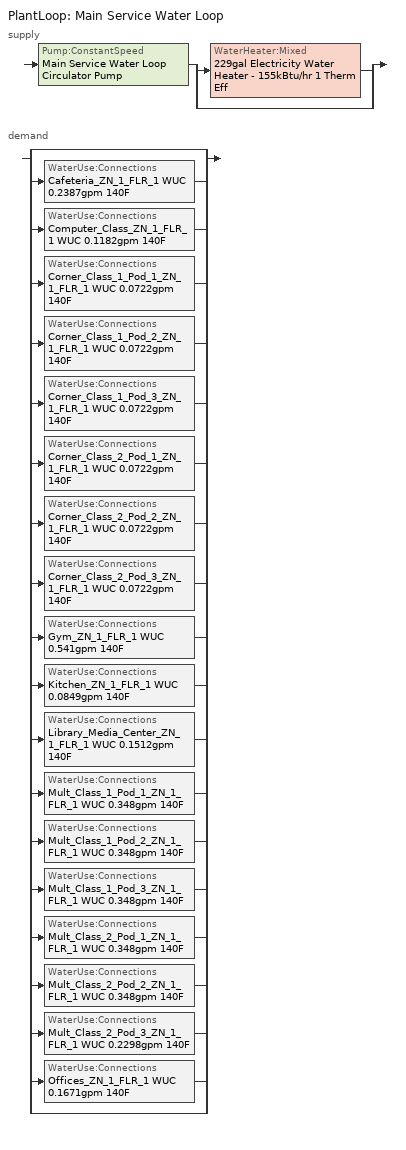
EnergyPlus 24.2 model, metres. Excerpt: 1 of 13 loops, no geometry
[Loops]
PlantLoop 'Main Service Water Loop'
 supply: Pump:ConstantSpeed 'Main Service Water Loop Circulator Pump' > split
  | WaterHeater:Mixed '229gal Electricity Water Heater - 155kBtu/hr 1 Therm Eff'
  | bypass
 demand: split
  | bypass
  | WaterUse:Connections 'Cafeteria_ZN_1_FLR_1 WUC 0.2387gpm 140F'
  | WaterUse:Connections 'Computer_Class_ZN_1_FLR_1 WUC 0.1182gpm 140F'
  | WaterUse:Connections 'Corner_Class_1_Pod_1_ZN_1_FLR_1 WUC 0.0722gpm 140F'
  | WaterUse:Connections 'Corner_Class_1_Pod_2_ZN_1_FLR_1 WUC 0.0722gpm 140F'
  | WaterUse:Connections 'Corner_Class_1_Pod_3_ZN_1_FLR_1 WUC 0.0722gpm 140F'
  | WaterUse:Connections 'Corner_Class_2_Pod_1_ZN_1_FLR_1 WUC 0.0722gpm 140F'
  | WaterUse:Connections 'Corner_Class_2_Pod_2_ZN_1_FLR_1 WUC 0.0722gpm 140F'
  | WaterUse:Connections 'Corner_Class_2_Pod_3_ZN_1_FLR_1 WUC 0.0722gpm 140F'
  | WaterUse:Connections 'Gym_ZN_1_FLR_1 WUC 0.541gpm 140F'
  | WaterUse:Connections 'Kitchen_ZN_1_FLR_1 WUC 0.0849gpm 140F'
  | WaterUse:Connections 'Library_Media_Center_ZN_1_FLR_1 WUC 0.1512gpm 140F'
  | WaterUse:Connections 'Mult_Class_1_Pod_1_ZN_1_FLR_1 WUC 0.348gpm 140F'
  | WaterUse:Connections 'Mult_Class_1_Pod_2_ZN_1_FLR_1 WUC 0.348gpm 140F'
  | WaterUse:Connections 'Mult_Class_1_Pod_3_ZN_1_FLR_1 WUC 0.348gpm 140F'
  | WaterUse:Connections 'Mult_Class_2_Pod_1_ZN_1_FLR_1 WUC 0.348gpm 140F'
  | WaterUse:Connections 'Mult_Class_2_Pod_2_ZN_1_FLR_1 WUC 0.348gpm 140F'
  | WaterUse:Connections 'Mult_Class_2_Pod_3_ZN_1_FLR_1 WUC 0.2298gpm 140F'
  | WaterUse:Connections 'Offices_ZN_1_FLR_1 WUC 0.1671gpm 140F'
  | bypass
[PlantLoop]
Main Service Water Loop: Fluid Type=Water; Plant Equipment Operation Scheme=Main Service Water Loop Operation Schemes; Maximum Loop Temperature {C}=60; Minimum Loop Temperature {C}=51.6667; Maximum Loop Flow Rate {m3/s}=Autosize; Minimum Loop Flow Rate {m3/s}=0; Plant Loop Volume {m3}=Autocalculate; Load Distribution Scheme=Optimal; Plant Loop Demand Calculation Scheme=SingleSetpoint; Common Pipe Simulation=None
[Sizing:Plant]
Main Service Water Loop: Loop Type=Heating; Design Loop Exit Temperature {C}=60; Loop Design Temperature Difference {deltaC}=5; Sizing Option=NonCoincident; Zone Timesteps in Averaging Window=1; Coincident Sizing Factor Mode=None
[Pump:ConstantSpeed]
Main Service Water Loop Circulator Pump: Design Flow Rate {m3/s}=Autosize; Design Pump Head {Pa}=1.06806e+06; Design Power Consumption {W}=Autosize; Motor Efficiency=0.855; Fraction of Motor Inefficiencies to Fluid Stream=0; Pump Control Type=Intermittent; Design Power Sizing Method=PowerPerFlowPerPressure; Design Electric Power per Unit Flow Rate {W/(m3/s)}=348701.1; Design Shaft Power per Unit Flow Rate per Unit Head {W-s/m3-Pa}=1.28205
[WaterHeater:Mixed]
229gal Electricity Water Heater - 155kBtu/hr 1 Therm Eff: Tank Volume {m3}=0.868577; Setpoint Temperature Schedule=Service Water Loop Temp - 140F; Deadband Temperature Difference {deltaC}=2; Maximum Temperature Limit {C}=60; Heater Control Type=Cycle; Heater Maximum Capacity {W}=45383.1; Heater Ignition Minimum Flow Rate {m3/s}=0; Heater Ignition Delay {s}=0; Heater Fuel Type=Electricity; Heater Thermal Efficiency=1; Off Cycle Parasitic Fuel Consumption Rate {W}=88.1911; Off Cycle Parasitic Fuel Type=Electricity; Off Cycle Parasitic Heat Fraction to Tank=0.8; On Cycle Parasitic Fuel Consumption Rate {W}=88.1911; On Cycle Parasitic Fuel Type=Electricity; On Cycle Parasitic Heat Fraction to Tank=0; Ambient Temperature Indicator=Schedule; Ambient Temperature Schedule=Water Heater Ambient Temp Schedule 71.6F; Off Cycle Loss Coefficient to Ambient Temperature {W/K}=0.0107399; Off Cycle Loss Fraction to Zone=1; On Cycle Loss Coefficient to Ambient Temperature {W/K}=0.0107399; On Cycle Loss Fraction to Zone=1; Use Side Effectiveness=1; Source Side Effectiveness=1; Use Side Design Flow Rate {m3/s}=Autosize; Source Side Design Flow Rate {m3/s}=Autosize; Indirect Water Heating Recovery Time {hr}=1.5; Source Side Flow Control Mode=IndirectHeatPrimarySetpoint
[WaterHeater:Sizing]
229gal Electricity Water Heater - 155kBtu/hr 1 Therm Eff: Design Mode=PeakDraw; Time Storage Can Meet Peak Draw {hr}=0.538503; Time for Tank Recovery {hr}=1; Nominal Tank Volume for Autosizing Plant Connections {m3}=1
[SetpointManager:Scheduled]
Service hot water setpoint manager: Control Variable=Temperature; Schedule=Service Water Loop Temp - 140F; Setpoint Node or NodeList=Main Service Water Loop Supply Outlet Node
[WaterUse:Connections] Drain Water Heat Exchanger Type=None; Drain Water Heat Exchanger Destination=Plant
Name | Water Use Equipment Name 1
Cafeteria_ZN_1_FLR_1 WUC 0.2387gpm 140F | Cafeteria_ZN_1_FLR_1 Service Water Use 0.2387gpm 140F
Computer_Class_ZN_1_FLR_1 WUC 0.1182gpm 140F | Computer_Class_ZN_1_FLR_1 Service Water Use 0.1182gpm 140F
Corner_Class_1_Pod_1_ZN_1_FLR_1 WUC 0.0722gpm 140F | Corner_Class_1_Pod_1_ZN_1_FLR_1 Service Water Use 0.0722gpm 140F
Corner_Class_1_Pod_2_ZN_1_FLR_1 WUC 0.0722gpm 140F | Corner_Class_1_Pod_2_ZN_1_FLR_1 Service Water Use 0.0722gpm 140F
Corner_Class_1_Pod_3_ZN_1_FLR_1 WUC 0.0722gpm 140F | Corner_Class_1_Pod_3_ZN_1_FLR_1 Service Water Use 0.0722gpm 140F
Corner_Class_2_Pod_1_ZN_1_FLR_1 WUC 0.0722gpm 140F | Corner_Class_2_Pod_1_ZN_1_FLR_1 Service Water Use 0.0722gpm 140F
Corner_Class_2_Pod_2_ZN_1_FLR_1 WUC 0.0722gpm 140F | Corner_Class_2_Pod_2_ZN_1_FLR_1 Service Water Use 0.0722gpm 140F
Corner_Class_2_Pod_3_ZN_1_FLR_1 WUC 0.0722gpm 140F | Corner_Class_2_Pod_3_ZN_1_FLR_1 Service Water Use 0.0722gpm 140F
Gym_ZN_1_FLR_1 WUC 0.541gpm 140F | Gym_ZN_1_FLR_1 Service Water Use 0.541gpm 140F
Kitchen_ZN_1_FLR_1 WUC 0.0849gpm 140F | Kitchen_ZN_1_FLR_1 Service Water Use 0.0849gpm 140F
Library_Media_Center_ZN_1_FLR_1 WUC 0.1512gpm 140F | Library_Media_Center_ZN_1_FLR_1 Service Water Use 0.1512gpm 140F
Mult_Class_1_Pod_1_ZN_1_FLR_1 WUC 0.348gpm 140F | Mult_Class_1_Pod_1_ZN_1_FLR_1 Service Water Use 0.348gpm 140F
Mult_Class_1_Pod_2_ZN_1_FLR_1 WUC 0.348gpm 140F | Mult_Class_1_Pod_2_ZN_1_FLR_1 Service Water Use 0.348gpm 140F
Mult_Class_1_Pod_3_ZN_1_FLR_1 WUC 0.348gpm 140F | Mult_Class_1_Pod_3_ZN_1_FLR_1 Service Water Use 0.348gpm 140F
Mult_Class_2_Pod_1_ZN_1_FLR_1 WUC 0.348gpm 140F | Mult_Class_2_Pod_1_ZN_1_FLR_1 Service Water Use 0.348gpm 140F
Mult_Class_2_Pod_2_ZN_1_FLR_1 WUC 0.348gpm 140F | Mult_Class_2_Pod_2_ZN_1_FLR_1 Service Water Use 0.348gpm 140F
Mult_Class_2_Pod_3_ZN_1_FLR_1 WUC 0.2298gpm 140F | Mult_Class_2_Pod_3_ZN_1_FLR_1 Service Water Use 0.2298gpm 140F
Offices_ZN_1_FLR_1 WUC 0.1671gpm 140F | Offices_ZN_1_FLR_1 Service Water Use 0.1671gpm 140F
[WaterUse:Equipment] Target Temperature Schedule=Mixed Water At Faucet Temp - 140F; Sensible Fraction Schedule=Fraction Sensible - 0.2; Latent Fraction Schedule=Fraction Latent - 0.05
Name | Peak Flow Rate {m3/s} | Flow Rate Fraction Schedule | Zone
Cafeteria_ZN_1_FLR_1 Service Water Use 0.2387gpm 140F | 1.50573e-05 | NECB-C-Service Water Heating | ALL_ST=Conference/Meeting/Multi-purpose room_FL=Building Story 1_SCH=C
Computer_Class_ZN_1_FLR_1 Service Water Use 0.1182gpm 140F | 7.45697e-06 | NECB-D-Service Water Heating | ALL_ST=Classroom/Lecture hall/Training room other_FL=Building Story 1_SCH=D 8
Corner_Class_1_Pod_1_ZN_1_FLR_1 Service Water Use 0.0722gpm 140F | 4.55704e-06 | NECB-D-Service Water Heating | ALL_ST=Classroom/Lecture hall/Training room other_FL=Building Story 1_SCH=D 2
Corner_Class_1_Pod_2_ZN_1_FLR_1 Service Water Use 0.0722gpm 140F | 4.55704e-06 | NECB-D-Service Water Heating | ALL_ST=Classroom/Lecture hall/Training room other_FL=Building Story 1_SCH=D 4
Corner_Class_1_Pod_3_ZN_1_FLR_1 Service Water Use 0.0722gpm 140F | 4.55704e-06 | NECB-D-Service Water Heating | ALL_ST=Classroom/Lecture hall/Training room other_FL=Building Story 1_SCH=D
Corner_Class_2_Pod_1_ZN_1_FLR_1 Service Water Use 0.0722gpm 140F | 4.55704e-06 | NECB-D-Service Water Heating | ALL_ST=Classroom/Lecture hall/Training room other_FL=Building Story 1_SCH=D 1
Corner_Class_2_Pod_2_ZN_1_FLR_1 Service Water Use 0.0722gpm 140F | 4.55704e-06 | NECB-D-Service Water Heating | ALL_ST=Classroom/Lecture hall/Training room other_FL=Building Story 1_SCH=D 12
Corner_Class_2_Pod_3_ZN_1_FLR_1 Service Water Use 0.0722gpm 140F | 4.55704e-06 | NECB-D-Service Water Heating | ALL_ST=Classroom/Lecture hall/Training room other_FL=Building Story 1_SCH=D 3
Gym_ZN_1_FLR_1 Service Water Use 0.541gpm 140F | 3.413e-05 | NECB-B-Service Water Heating | ALL_ST=Gymnasium/Fitness centre playing area_FL=Building Story 1_SCH=B
Kitchen_ZN_1_FLR_1 Service Water Use 0.0849gpm 140F | 5.35372e-06 | NECB-B-Service Water Heating | ALL_ST=Food preparation area_FL=Building Story 1_SCH=B
Library_Media_Center_ZN_1_FLR_1 Service Water Use 0.1512gpm 140F | 9.53632e-06 | NECB-C-Service Water Heating | ALL_ST=Library reading area_FL=Building Story 1_SCH=C
Mult_Class_1_Pod_1_ZN_1_FLR_1 Service Water Use 0.348gpm 140F | 2.19566e-05 | NECB-D-Service Water Heating | ALL_ST=Classroom/Lecture hall/Training room other_FL=Building Story 1_SCH=D 6
Mult_Class_1_Pod_2_ZN_1_FLR_1 Service Water Use 0.348gpm 140F | 2.19566e-05 | NECB-D-Service Water Heating | ALL_ST=Classroom/Lecture hall/Training room other_FL=Building Story 1_SCH=D 9
Mult_Class_1_Pod_3_ZN_1_FLR_1 Service Water Use 0.348gpm 140F | 2.19566e-05 | NECB-D-Service Water Heating | ALL_ST=Classroom/Lecture hall/Training room other_FL=Building Story 1_SCH=D 7
Mult_Class_2_Pod_1_ZN_1_FLR_1 Service Water Use 0.348gpm 140F | 2.19566e-05 | NECB-D-Service Water Heating | ALL_ST=Classroom/Lecture hall/Training room other_FL=Building Story 1_SCH=D 10
Mult_Class_2_Pod_2_ZN_1_FLR_1 Service Water Use 0.348gpm 140F | 2.19566e-05 | NECB-D-Service Water Heating | ALL_ST=Classroom/Lecture hall/Training room other_FL=Building Story 1_SCH=D 11
Mult_Class_2_Pod_3_ZN_1_FLR_1 Service Water Use 0.2298gpm 140F | 1.44997e-05 | NECB-D-Service Water Heating | ALL_ST=Classroom/Lecture hall/Training room other_FL=Building Story 1_SCH=D 5
Offices_ZN_1_FLR_1 Service Water Use 0.1671gpm 140F | 1.05401e-05 | NECB-A-Service Water Heating | ALL_ST=Office enclosed <= 25 m2_FL=Building Story 1_SCH=A
[PlantEquipmentOperationSchemes]
Main Service Water Loop Operation Schemes: Control Scheme Object Type 1=PlantEquipmentOperation:HeatingLoad; Control Scheme Name 1=Main Service Water Loop Heating Operation Scheme; Control Scheme Schedule Name 1=Always On Discrete
[PlantEquipmentOperation:HeatingLoad]
Main Service Water Loop Heating Operation Scheme: Load Range Lower Limit 1 {W}=0; Load Range Upper Limit 1 {W}=1000000000; Range Equipment List Name 1=Main Service Water Loop Heating Equipment List
[PlantEquipmentList]
Main Service Water Loop Heating Equipment List: WaterHeater:Mixed, 229gal Electricity Water Heater - 155kBtu/hr 1 Therm Eff
[Schedule:Day:Interval]
Fraction Latent - 0.05 Default; NECB-A-Service Water Heating Sat Day; NECB-A-Service Water Heating Sun|Hol Day; NECB-D-Service Water Heating Sat Day; NECB-D-Service Water Heating Sun|Hol Day: No, 24:00, 0.05
Fraction Sensible - 0.2 Default: No, 24:00, 0.2
Mixed Water At Faucet Temp - 140F Default; Service Water Loop Temp - 140F Default: No, 24:00, 60
NECB-A-Service Water Heating Default; NECB-A-Service Water Heating Default|Wkdy Day: No, 07:00, 0.05, 08:00, 0.1, 10:00, 0.5, 16:00, 0.9, 17:00, 0.7, 18:00, 0.5, 19:00, 0.3, 22:00, 0.2, 24:00, 0.05
NECB-B-Service Water Heating Default; NECB-B-Service Water Heating Default|Wkdy Day: No, 01:00, 0.6, 02:00, 0.5, 09:00, 0.05, 11:00, 0.7, 12:00, 0.4, 13:00, 0.5, 15:00, 0.6, 16:00, 0.4, 18:00, 0.3, 19:00, 0.4, 20:00, 0.5, 22:00, 0.8, 24:00, 0.9
NECB-B-Service Water Heating Sat Day: No, 01:00, 0.7, 02:00, 0.6, 09:00, 0.05, 11:00, 0.7, 12:00, 0.4, 13:00, 0.5, 15:00, 0.6, 16:00, 0.4, 18:00, 0.3, 19:00, 0.4, 20:00, 0.5, 22:00, 0.8, 24:00, 0.9
NECB-B-Service Water Heating Sun|Hol Day: No, 01:00, 0.5, 02:00, 0.6, 09:00, 0.05, 11:00, 0.7, 12:00, 0.4, 13:00, 0.5, 15:00, 0.6, 16:00, 0.4, 18:00, 0.3, 19:00, 0.4, 20:00, 0.5, 22:00, 0.8, 24:00, 0.5
NECB-C-Service Water Heating Default; NECB-C-Service Water Heating Default|Wkdy Day: No, 08:00, 0.05, 09:00, 0.1, 10:00, 0.2, 11:00, 0.3, 12:00, 0.4, 16:00, 0.8, 17:00, 0.6, 18:00, 0.4, 19:00, 0.3, 21:00, 0.2, 24:00, 0.05
NECB-C-Service Water Heating Sat Day: No, 08:00, 0.05, 09:00, 0.1, 10:00, 0.2, 11:00, 0.3, 12:00, 0.5, 16:00, 0.9, 17:00, 0.7, 18:00, 0.5, 19:00, 0.3, 21:00, 0.2, 24:00, 0.05
NECB-C-Service Water Heating Sun|Hol Day: No, 08:00, 0.05, 09:00, 0.1, 10:00, 0.2, 11:00, 0.3, 12:00, 0.5, 17:00, 0.9, 18:00, 0.5, 19:00, 0.3, 24:00, 0.05
NECB-D-Service Water Heating Default; NECB-D-Service Water Heating Default|Wkdy Day: No, 08:00, 0.05, 10:00, 0.5, 16:00, 0.9, 17:00, 0.7, 18:00, 0.3, 21:00, 0.5, 22:00, 0.3, 24:00, 0.05
Water Heater Ambient Temp Schedule 71.6F Default: No, 24:00, 22
[Schedule:Week:Daily]
Fraction Latent - 0.05 Week Rule - Jan1-Dec31: Fraction Latent - 0.05 Default, Fraction Latent - 0.05 Default, Fraction Latent - 0.05 Default, Fraction Latent - 0.05 Default, Fraction Latent - 0.05 Default, Fraction Latent - 0.05 Default, Fraction Latent - 0.05 Default, Fraction Latent - 0.05 Default, Fraction Latent - 0.05 Default, Fraction Latent - 0.05 Default, Fraction Latent - 0.05 Default, Fraction Latent - 0.05 Default
Fraction Sensible - 0.2 Week Rule - Jan1-Dec31: Fraction Sensible - 0.2 Default, Fraction Sensible - 0.2 Default, Fraction Sensible - 0.2 Default, Fraction Sensible - 0.2 Default, Fraction Sensible - 0.2 Default, Fraction Sensible - 0.2 Default, Fraction Sensible - 0.2 Default, Fraction Sensible - 0.2 Default, Fraction Sensible - 0.2 Default, Fraction Sensible - 0.2 Default, Fraction Sensible - 0.2 Default, Fraction Sensible - 0.2 Default
Mixed Water At Faucet Temp - 140F Week Rule - Jan1-Dec31: Mixed Water At Faucet Temp - 140F Default, Mixed Water At Faucet Temp - 140F Default, Mixed Water At Faucet Temp - 140F Default, Mixed Water At Faucet Temp - 140F Default, Mixed Water At Faucet Temp - 140F Default, Mixed Water At Faucet Temp - 140F Default, Mixed Water At Faucet Temp - 140F Default, Mixed Water At Faucet Temp - 140F Default, Mixed Water At Faucet Temp - 140F Default, Mixed Water At Faucet Temp - 140F Default, Mixed Water At Faucet Temp - 140F Default, Mixed Water At Faucet Temp - 140F Default
NECB-A-Service Water Heating Week Rule - Jan1-Dec31: NECB-A-Service Water Heating Sun|Hol Day, NECB-A-Service Water Heating Default|Wkdy Day, NECB-A-Service Water Heating Default|Wkdy Day, NECB-A-Service Water Heating Default|Wkdy Day, NECB-A-Service Water Heating Default|Wkdy Day, NECB-A-Service Water Heating Default|Wkdy Day, NECB-A-Service Water Heating Sat Day, NECB-A-Service Water Heating Default, NECB-A-Service Water Heating Default, NECB-A-Service Water Heating Default, NECB-A-Service Water Heating Default, NECB-A-Service Water Heating Default
NECB-B-Service Water Heating Week Rule - Jan1-Dec31: NECB-B-Service Water Heating Sun|Hol Day, NECB-B-Service Water Heating Default|Wkdy Day, NECB-B-Service Water Heating Default|Wkdy Day, NECB-B-Service Water Heating Default|Wkdy Day, NECB-B-Service Water Heating Default|Wkdy Day, NECB-B-Service Water Heating Default|Wkdy Day, NECB-B-Service Water Heating Sat Day, NECB-B-Service Water Heating Default, NECB-B-Service Water Heating Default, NECB-B-Service Water Heating Default, NECB-B-Service Water Heating Default, NECB-B-Service Water Heating Default
NECB-C-Service Water Heating Week Rule - Jan1-Dec31: NECB-C-Service Water Heating Sun|Hol Day, NECB-C-Service Water Heating Default|Wkdy Day, NECB-C-Service Water Heating Default|Wkdy Day, NECB-C-Service Water Heating Default|Wkdy Day, NECB-C-Service Water Heating Default|Wkdy Day, NECB-C-Service Water Heating Default|Wkdy Day, NECB-C-Service Water Heating Sat Day, NECB-C-Service Water Heating Default, NECB-C-Service Water Heating Default, NECB-C-Service Water Heating Default, NECB-C-Service Water Heating Default, NECB-C-Service Water Heating Default
NECB-D-Service Water Heating Week Rule - Jan1-Dec31: NECB-D-Service Water Heating Sun|Hol Day, NECB-D-Service Water Heating Default|Wkdy Day, NECB-D-Service Water Heating Default|Wkdy Day, NECB-D-Service Water Heating Default|Wkdy Day, NECB-D-Service Water Heating Default|Wkdy Day, NECB-D-Service Water Heating Default|Wkdy Day, NECB-D-Service Water Heating Sat Day, NECB-D-Service Water Heating Default, NECB-D-Service Water Heating Default, NECB-D-Service Water Heating Default, NECB-D-Service Water Heating Default, NECB-D-Service Water Heating Default
Service Water Loop Temp - 140F Week Rule - Jan1-Dec31: Service Water Loop Temp - 140F Default, Service Water Loop Temp - 140F Default, Service Water Loop Temp - 140F Default, Service Water Loop Temp - 140F Default, Service Water Loop Temp - 140F Default, Service Water Loop Temp - 140F Default, Service Water Loop Temp - 140F Default, Service Water Loop Temp - 140F Default, Service Water Loop Temp - 140F Default, Service Water Loop Temp - 140F Default, Service Water Loop Temp - 140F Default, Service Water Loop Temp - 140F Default
Water Heater Ambient Temp Schedule 71.6F Week Rule - Jan1-Dec31: Water Heater Ambient Temp Schedule 71.6F Default, Water Heater Ambient Temp Schedule 71.6F Default, Water Heater Ambient Temp Schedule 71.6F Default, Water Heater Ambient Temp Schedule 71.6F Default, Water Heater Ambient Temp Schedule 71.6F Default, Water Heater Ambient Temp Schedule 71.6F Default, Water Heater Ambient Temp Schedule 71.6F Default, Water Heater Ambient Temp Schedule 71.6F Default, Water Heater Ambient Temp Schedule 71.6F Default, Water Heater Ambient Temp Schedule 71.6F Default, Water Heater Ambient Temp Schedule 71.6F Default, Water Heater Ambient Temp Schedule 71.6F Default
[Schedule:Year]
Fraction Latent - 0.05: Fraction Latent - 0.05 Week Rule - Jan1-Dec31, 1, 1, 12, 31
Fraction Sensible - 0.2: Fraction Sensible - 0.2 Week Rule - Jan1-Dec31, 1, 1, 12, 31
Mixed Water At Faucet Temp - 140F: Mixed Water At Faucet Temp - 140F Week Rule - Jan1-Dec31, 1, 1, 12, 31
NECB-A-Service Water Heating: NECB-A-Service Water Heating Week Rule - Jan1-Dec31, 1, 1, 12, 31
NECB-B-Service Water Heating: NECB-B-Service Water Heating Week Rule - Jan1-Dec31, 1, 1, 12, 31
NECB-C-Service Water Heating: NECB-C-Service Water Heating Week Rule - Jan1-Dec31, 1, 1, 12, 31
NECB-D-Service Water Heating: NECB-D-Service Water Heating Week Rule - Jan1-Dec31, 1, 1, 12, 31
Service Water Loop Temp - 140F: Service Water Loop Temp - 140F Week Rule - Jan1-Dec31, 1, 1, 12, 31
Water Heater Ambient Temp Schedule 71.6F: Water Heater Ambient Temp Schedule 71.6F Week Rule - Jan1-Dec31, 1, 1, 12, 31
[Schedule:Constant]
Always On Discrete: Hourly Value=1
